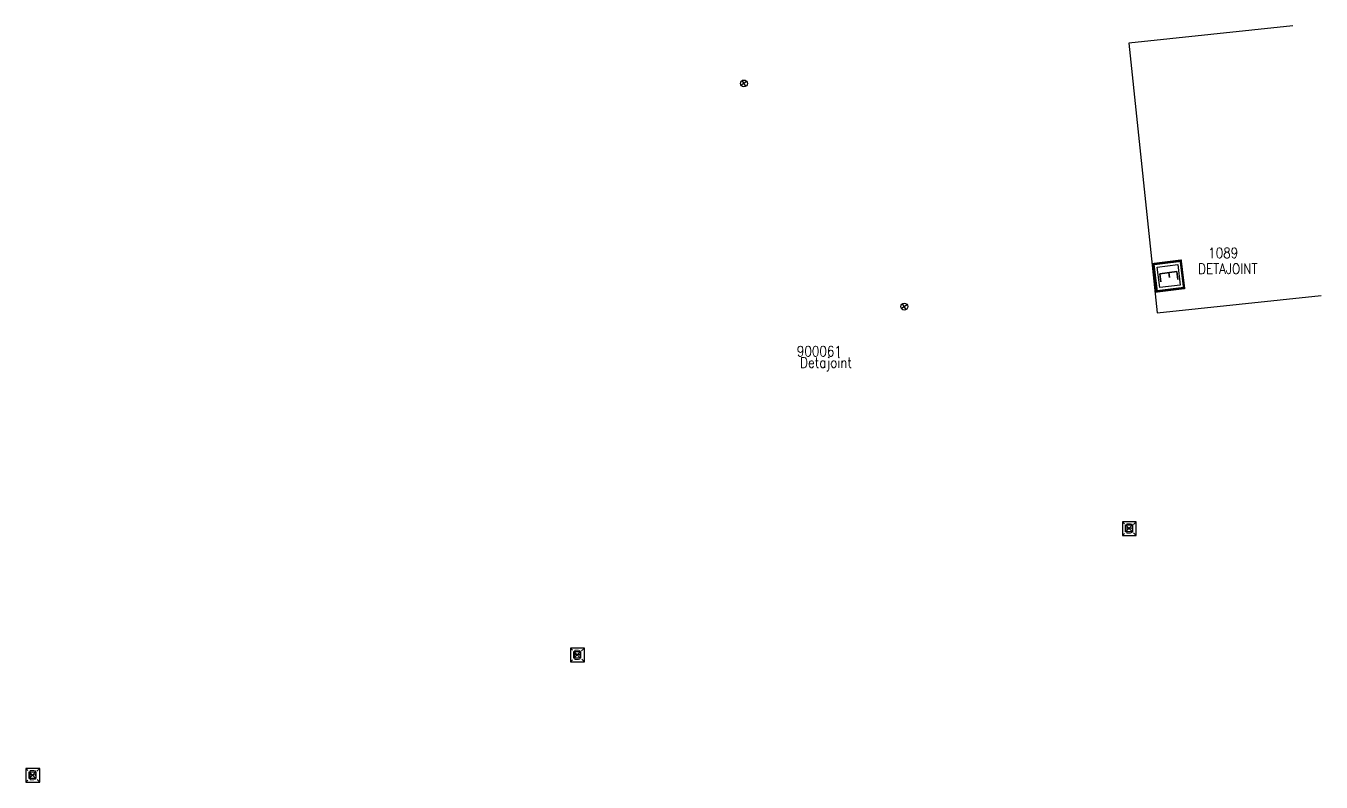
# Model space of a CAD drawing. Header units: millimetres. Extents: x 75979 to 76725, y 157078 to 158000.
# Drawn here: x 76025.6 to 76214.1, y 157349.4 to 157459.4 of the extents above; entities that cross this region are included whole.
import ezdxf
from ezdxf.enums import TextEntityAlignment as Align

# ---------------------------------------------------------------- set-up
doc = ezdxf.new("R2010")
doc.units = ezdxf.units.MM
doc.layers.get('0').update_dxf_attribs({"linetype": 'CONTINUOUS'})
for name, color, linetype in [('BB01', 7, 'CONTINUOUS'), ('BF05', 7, 'CONTINUOUS'), ('BR12', 7, 'CONTINUOUS'), ('M_200', 7, 'CONTINUOUS')]:
    doc.layers.add(name, color=color, linetype=linetype)
doc.styles.add('B_ROMANS', font='ROMANS.shx', dxfattribs={"width": 0.75})
doc.styles.add('M_ROMANS', font='ROMANS.shx', dxfattribs={"width": 0.75})
doc.styles.get("Standard").update_dxf_attribs({"font": 'romans.shx', "width": 0.85})

# ---------------------------------------------------------------- blocks, each defined once
blk = doc.blocks.new('BR1209')
at = {"color": 0, "linetype": 'Continuous', "flags": 128}
for points in [[(-0.5, 0), (0.5, 0)], [(0, 0.5), (0, -0.5)]]:
    blk.add_lwpolyline(points, dxfattribs=at)
at = {"color": 0, "linetype": 'Continuous'}
blk.add_circle((0, 0), 0.5, dxfattribs=at)
at = {"color": 0, "linetype": 'Continuous', "style": 'B_ROMANS', "width": 0.75}
blk.add_attdef('NUM', text='', height=1.2, dxfattribs=at).set_placement((0, 2), align=Align.MIDDLE)
at = {"color": 0, "linetype": 'Continuous', "style": 'B_ROMANS', "width": 0.75, "flags": 3}
for tag, p in [('DEF_LEG', (0, -10)), ('DEF_COUP', (0, -12.5)), ('DEF_TYPE', (0, -15))]:
    blk.add_attdef(tag, text='', height=1.2, dxfattribs=at).set_placement(p, align=Align.MIDDLE)
blk = doc.blocks.new('M_200_59')
at = {"layer": 'M_200', "color": 0, "linetype": 'Continuous', "const_width": 0.35, "flags": 128}
blk.add_lwpolyline([(4, 4), (4, 0), (0, 0), (0, 4)], close=True, dxfattribs=at)
at = {"layer": 'M_200', "color": 0, "linetype": 'Continuous'}
blk.add_lwpolyline([(0.5, 3.5), (3.5, 3.5), (3.5, 0.5), (0.5, 0.5)], close=True, dxfattribs=at)
at = {"layer": 'M_200', "insert": (2, 2), "char_height": 2.5, "width": 4, "attachment_point": 5}
blk.add_mtext('E', dxfattribs=at)
at = {"layer": 'M_200', "color": 0, "linetype": 'Continuous', "width": 0.85}
for tag, p in [('NUM', (2, 17.06)), ('NOM', (2, 10.65))]:
    blk.add_attdef(tag, text='', height=4, dxfattribs=at).set_placement(p, align=Align.MIDDLE)
at = {"layer": 'M_200', "color": 0, "linetype": 'Continuous', "style": 'M_ROMANS', "width": 0.75, "flags": 3}
for tag, p in [('DEF_LEG', (1.87, -2.99)), ('DEF_COUP', (1.87, -5.49)), ('DEF_TYPE', (1.87, -7.99))]:
    blk.add_attdef(tag, text='', height=1.2, dxfattribs=at).set_placement(p, align=Align.MIDDLE)

msp = doc.modelspace()

# ---------------------------------------------------------------- linework, layer by layer
at = {"layer": 'BB01', "color": 252, "linetype": 'Continuous'}
for p, q in [((76209.95, 157459.43), (76186.08, 157456.91)), ((76186.08, 157456.91), (76190.21, 157417.66)), ((76190.21, 157417.66), (76214.08, 157420.17))]:
    msp.add_line(p, q, dxfattribs=at)
at = {"layer": 'BF05', "color": 252}
for p, q in [((76187.18, 157387.28), (76185.18, 157387.28)), ((76185.18, 157387.28), (76185.18, 157385.28)), ((76185.18, 157387.28), (76185.47, 157386.99)), ((76185.64, 157385.8), (76186.64, 157386.8)), ((76186.64, 157385.8), (76185.64, 157386.8)), ((76185.64, 157385.8), (76185.64, 157386.8)), ((76185.64, 157386.8), (76186.64, 157386.8)), ((76186.64, 157386.8), (76186.64, 157385.8)), ((76187.18, 157387.28), (76186.78, 157386.89)), ((76187.18, 157385.28), (76187.18, 157387.28)), ((76185.46, 157385.56), (76185.18, 157385.28)), ((76185.18, 157385.28), (76187.18, 157385.28)), ((76186.64, 157385.8), (76185.64, 157385.8)), ((76186.8, 157385.66), (76187.18, 157385.28)), ((76106.89, 157368.88), (76104.89, 157368.88)), ((76104.89, 157368.88), (76104.89, 157366.88)), ((76104.89, 157368.88), (76105.18, 157368.59)), ((76106.35, 157367.4), (76105.35, 157368.4)), ((76105.35, 157367.4), (76106.35, 157368.4)), ((76105.35, 157367.4), (76106.35, 157368.4)), ((76106.35, 157367.4), (76105.35, 157368.4)), ((76105.35, 157367.4), (76105.35, 157368.4)), ((76105.35, 157368.4), (76106.35, 157368.4)), ((76105.35, 157367.4), (76106.35, 157368.4)), ((76106.35, 157367.4), (76105.35, 157368.4)), ((76105.35, 157367.4), (76105.35, 157368.4)), ((76105.35, 157368.4), (76106.35, 157368.4)), ((76105.35, 157367.4), (76106.35, 157368.4)), ((76106.35, 157367.4), (76105.35, 157368.4)), ((76105.35, 157367.4), (76105.35, 157368.4)), ((76105.35, 157368.4), (76106.35, 157368.4)), ((76106.35, 157367.4), (76105.35, 157367.4)), ((76106.35, 157367.4), (76105.35, 157367.4)), ((76106.35, 157367.4), (76105.35, 157367.4)), ((76106.35, 157368.4), (76106.35, 157367.4)), ((76106.35, 157368.4), (76106.35, 157367.4)), ((76106.35, 157368.4), (76106.35, 157367.4)), ((76106.89, 157368.88), (76106.49, 157368.49)), ((76106.89, 157366.88), (76106.89, 157368.88)), ((76105.17, 157367.16), (76104.89, 157366.88)), ((76104.89, 157366.88), (76106.89, 157366.88)), ((76106.51, 157367.26), (76106.89, 157366.88)), ((76027.64, 157351.38), (76025.64, 157351.38)), ((76025.64, 157351.38), (76025.64, 157349.38)), ((76025.64, 157351.38), (76025.93, 157351.09)), ((76027.1, 157349.9), (76026.1, 157350.9)), ((76026.1, 157349.9), (76027.1, 157350.9)), ((76026.1, 157349.9), (76027.1, 157350.9)), ((76027.1, 157349.9), (76026.1, 157350.9)), ((76026.1, 157349.9), (76026.1, 157350.9)), ((76026.1, 157350.9), (76027.1, 157350.9)), ((76026.1, 157349.9), (76027.1, 157350.9)), ((76027.1, 157349.9), (76026.1, 157350.9)), ((76026.1, 157349.9), (76026.1, 157350.9)), ((76026.1, 157350.9), (76027.1, 157350.9)), ((76027.1, 157350.9), (76027.1, 157349.9)), ((76027.1, 157350.9), (76027.1, 157349.9)), ((76027.64, 157351.38), (76027.24, 157350.99)), ((76027.64, 157349.38), (76027.64, 157351.38)), ((76025.92, 157349.66), (76025.64, 157349.38)), ((76025.64, 157349.38), (76027.64, 157349.38)), ((76027.1, 157349.9), (76026.1, 157349.9)), ((76027.1, 157349.9), (76026.1, 157349.9)), ((76027.26, 157349.76), (76027.64, 157349.38))]:
    msp.add_line(p, q, dxfattribs=at)
for points in [[(76105.35, 157367.4), (76105.35, 157368.4), (76106.35, 157368.4), (76106.35, 157367.4)], [(76026.1, 157349.9), (76026.1, 157350.9), (76027.1, 157350.9), (76027.1, 157349.9)]]:
    msp.add_lwpolyline(points, close=True, dxfattribs=at)

# ---------------------------------------------------------------- block references
at = {"layer": 'BR12'}
for p, rotation in [((76130.1, 157451.05), 213.0285737348431), ((76153.44, 157418.57), 213.8605918692708)]:
    msp.add_blockref('BR1209', p, dxfattribs=dict(at, rotation=rotation))
at = {"layer": 'M_200'}
ref = msp.add_blockref('M_200_59', (76189.68, 157424.76), dxfattribs=dict(at, rotation=277.0831107172876))
ref.add_attrib('NUM', '1089', dxfattribs={"color": 0, "linetype": 'Continuous', "height": 1.5, "width": 0.85}).set_placement((76199.83, 157426.39), align=Align.MIDDLE)
ref.add_attrib('NOM', 'DETAJOINT', dxfattribs={"color": 0, "linetype": 'Continuous', "height": 1.5, "width": 0.85}).set_placement((76200.5, 157424.09), align=Align.MIDDLE)

# ---------------------------------------------------------------- texts
at = {"layer": 'BF05', "color": 252}
for p in [(76185.58, 157385.62), (76105.29, 157367.22), (76026.04, 157349.72)]:
    msp.add_text('B', height=1.37, dxfattribs=at).set_placement(p)
at = {"layer": 'M_200', "linetype": 'Continuous', "width": 0.85}
for s, p in [('900061', (76137.8, 157411.33)), ('Detajoint', (76138.28, 157409.69))]:
    msp.add_text(s, height=1.5, dxfattribs=at).set_placement(p)

doc.saveas('drawing.dxf')
